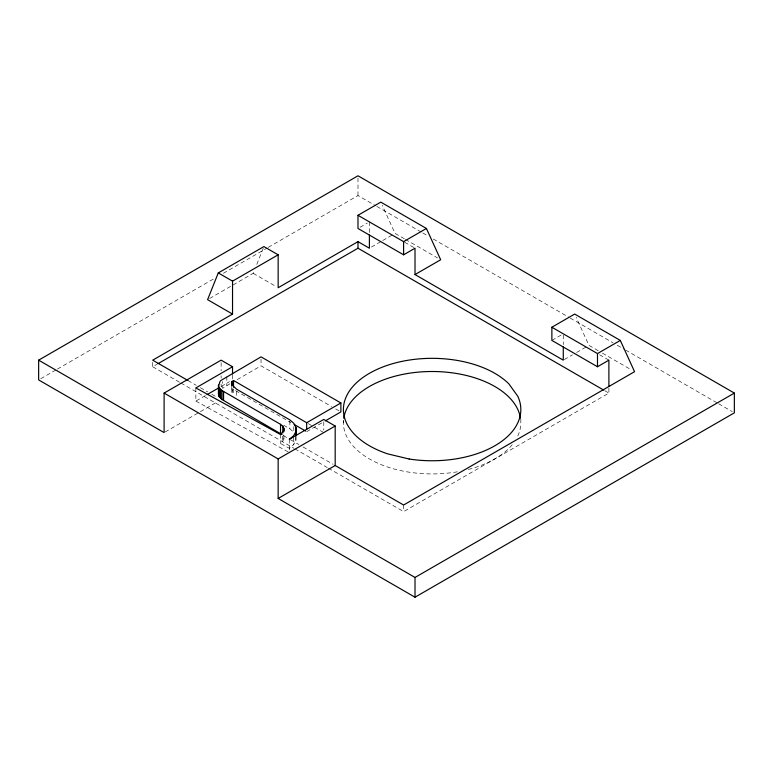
<?xml version="1.0" encoding="UTF-8"?>
<svg xmlns="http://www.w3.org/2000/svg" width="773" height="773" viewBox="0 0 773 773"><rect width="100%" height="100%" fill="white"/><g stroke="black" fill="none" stroke-linecap="round" stroke-linejoin="round"><path stroke-width="0.58" stroke-dasharray="3.87 2.9" d="M295.943 436.339L295.875 440.658L293.595 444.765L289.286 448.292L280.531 443.47L283.855 439.537L283.894 437.325M232.18 388.413L232.18 394.008L231.813 390.558L233.523 389.447L290.996 422.618M209.657 298.465L253.206 273.323L254.095 271.101M256.771 264.414L263.893 246.577M229.939 383.785L222.585 388.326L222.585 381.611M40.737 378.712L56.39 369.678M57.434 369.069L213.976 278.695M223.368 273.275L267.197 247.969M268.241 247.36L357.986 195.55L375.765 205.811M360.063 227.272L367.32 223.078M152.696 362.353L152.696 366.75L156.871 364.344M371.446 247.041L381.707 241.108M382.732 240.519L393.003 234.596M195.859 387.92L195.859 401.09L206.043 395.206M221.329 386.384L229.475 381.678M237.195 379.591L261.042 365.822L331.549 406.53M165.142 431.991L199.357 412.241M200.391 411.642L216.981 402.066M306.668 431.672L323.259 422.097M551.874 340.41L561.198 335.018M564.3 359.571L572.513 354.826M576.619 352.459L586.881 346.536M328.332 468.148L403.603 511.61L608.892 393.08L608.892 386.5M195.859 401.09L288.232 451.925M376.809 206.41L421.758 232.364M422.802 232.973L428.029 235.987M433.257 239.002L569.17 317.471M570.213 318.08L613.076 342.826M617.26 345.241L624.574 349.464M625.628 350.063L717.624 403.177M718.668 403.786L732.263 411.632M404.385 238.799L395.051 233.407L382.268 205.367M405.419 239.398L437.566 257.95M598.273 350.729L588.939 345.347L576.156 317.307M602.418 353.126L631.444 369.89M404.646 242.239L413.98 247.621M599.568 354.778L608.892 360.16M604.718 390.674L608.892 393.08M253.206 273.323L276.077 286.532M335.695 408.927L340.883 411.912M308.224 423.614L313.403 426.609M314.437 427.208L323.771 432.59M283.604 425.227L289.856 428.831L293.788 432.204M187.955 380.509L196.245 385.302M200.391 387.698L207.647 391.892M211.802 394.278L216.981 397.274M283.333 435.586L289.556 439.18M290.6 439.779L298.89 444.562M303.035 446.958L333.105 464.322M152.696 366.75L179.877 382.442M180.93 383.041L293.837 448.234M294.88 448.833L327.288 467.549M563.275 335.018L563.275 344.594M520.828 419.121L520.828 422.715A88.711 51.211 0 0 1 517.804 435.972M403.603 505.02L403.603 511.61M369.397 221.89L369.397 232.663M357.986 178.119L357.986 195.55M343.415 420.319L343.415 422.715M323.771 421.816L323.771 430.194M295.875 437.296L295.875 440.658M293.788 426.609L293.788 431.083M293.595 436.929L293.595 444.765M289.856 421.005L289.856 428.831M289.286 439.335L289.286 452.505M283.855 435.064L283.855 439.537M282.696 436.049L282.696 441.644M280.531 434.513L280.531 443.47M261.042 359.107L261.042 365.822M236.683 391.476L236.683 397.08M233.253 388.916L233.253 395.631M232.538 375.127L232.538 379.91M231.813 386.075L231.687 392.288M226.827 376.625L226.827 385.582M221.126 362.556L221.126 370.934M221.126 375.726L221.126 378.123M221.126 384.104L221.175 387.041M512.257 444.678A88.711 51.211 0 0 1 466.631 469.897M457.413 471.801A88.711 51.211 0 0 1 343.492 420.493"/><path stroke-width="1.16" d="M325.327 420.899L340.883 411.912L340.883 402.965L261.042 356.865L221.175 380.326L220.025 381.389L218.575 386.258L219.754 388.577L222.054 390.597L280.522 424.319L282.792 426.261L283.894 428.377L283.855 430.58L280.531 434.513L195.859 387.92L232.538 366.75L232.538 373.929M295.875 436.175L295.943 427.382L293.788 423.246L289.856 419.884L236.683 389.244L232.18 385.051L231.813 381.601L233.523 380.49L306.668 422.715L340.883 402.965M278.154 254.81L263.893 246.577L218.276 272.917L207.589 299.663L232.538 314.07L232.538 281.15L278.154 254.81L278.154 287.73L357.986 241.64L369.397 248.22L369.397 235.05M282.039 434.571L222.054 399.554L219.01 396.394L218.44 393.959L219.232 392.153M295.875 431.701L293.595 435.808L289.286 439.335L323.771 419.42L335.182 426.01L335.182 465.51L403.603 505.02L634.556 371.687L620.304 340.41L574.677 314.07L551.874 327.24L551.874 340.41L597.49 366.75L608.892 360.16L608.892 386.5M38.65 360.16L357.986 175.79L734.35 393.08L734.35 412.84L415.014 597.21L38.65 379.92L38.65 360.16L164.108 432.59L164.108 393.08L221.126 360.16L232.538 366.75M357.986 215.3L380.799 202.13L426.416 228.47L440.678 259.747L415.014 274.56L415.014 248.22L403.603 254.81L357.986 228.47L357.986 215.3L403.603 241.64L426.416 228.47M232.538 314.07L152.696 360.16L187.955 380.509M157.914 363.735L357.986 248.22L603.665 390.065M207.067 394.616L219.29 387.563M164.108 393.08L278.154 458.93L335.182 426.01M278.154 458.93L278.154 498.44L335.182 465.51M551.874 327.24L597.49 353.58L620.304 340.41M278.154 498.44L415.014 577.45L734.35 393.08M415.014 274.56L563.275 360.16L563.275 346.99M218.276 272.917L232.538 281.15M294.127 424.435L305.625 431.063M597.49 353.58L597.49 366.75M415.014 577.45L415.014 597.21M403.603 241.64L403.603 254.81M357.986 241.64L357.986 248.22M306.668 422.715L306.668 429.43M295.943 427.382L295.943 435.218M283.894 428.377L283.894 431.73M282.792 426.261L282.792 432.977M280.522 424.319L280.522 433.276M233.523 380.49L233.523 387.205M231.813 381.601L231.687 385.572M223.571 391.438L223.571 400.395M222.054 390.597L222.054 399.554M220.769 389.64L220.769 398.588M219.754 388.577L219.754 397.535M219.01 387.447L219.01 396.394M218.575 386.258L218.575 395.216M218.44 385.002L218.44 393.959M343.743 418.261A88.711 51.211 0 0 1 432.117 371.504A88.711 51.211 0 0 1 520.49 418.261M409.159 459.017L387.766 453.896A88.711 51.211 0 0 1 369.397 373.33A88.711 51.211 0 0 1 508.943 383.939L517.804 396.288A88.711 51.211 0 0 1 409.159 459.017"/></g></svg>
